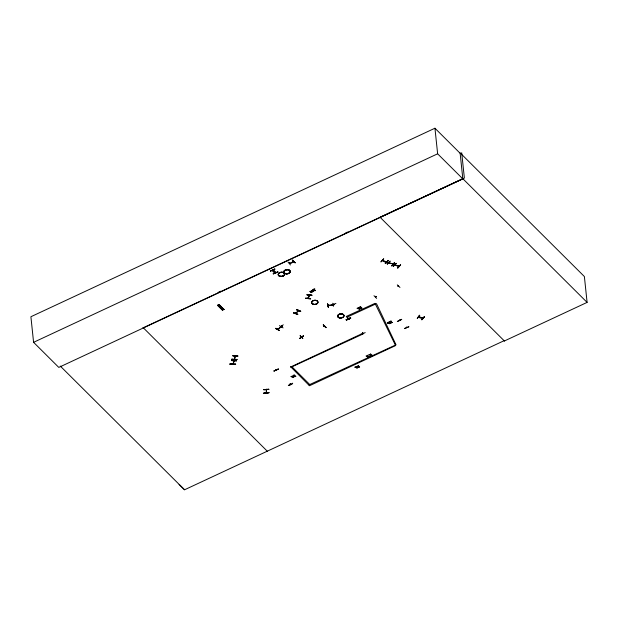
<?xml version="1.0" encoding="UTF-8"?>
<svg xmlns="http://www.w3.org/2000/svg" width="618" height="618" viewBox="0 0 618 618"><rect width="100%" height="100%" fill="white"/><g stroke="black" fill="none" stroke-linecap="round" stroke-linejoin="round"><path stroke-width="0.93" d="M310.985 292.407L311.348 291.65M310.607 298.517L310.56 298.911L305.663 298.332M305.709 297.976L310.615 298.703M311.086 290.815L311.093 291.611L309.927 291.356M397.397 321.514L401.7 319.452M311.009 292.623L311.07 291.402M312.507 291.704L311.41 291.665L311.441 290.645M234.214 360.819L234.137 360.371M235.288 356.068L234.361 359.344L234.376 358.679M235.164 356.331L235.381 355.976M234.593 359.321L235.435 355.674M308.189 297.745L308.266 298.471L308.359 297.768M309.417 295.512L309.255 294.856L309.572 295.257L308.282 298.432M282.094 325.956L282.024 326.497L281.731 325.802M301.499 336.679L301.545 337.142L301.97 336.849M382.89 260.58L382.812 260.186M395.18 265.192L395.041 264.798M231.935 359.352L236.918 359.691L236.941 359.297M236.91 359.684L231.928 359.382L231.959 358.996M236.949 359.529L231.966 359.205M297.66 314.5L293.457 312.901L297.791 314.153M293.581 312.754L297.791 314.33M388.32 322.696L388.39 322.241M308.405 298.154L308.096 298.448L308.034 298.007M309.247 295.497C309.803 293.535 307.779 300.433 308.119 297.776M293.318 261.8L293.728 261.607M275.705 328.552L279.514 330.53L275.867 328.22M301.538 337.049L302.063 336.957L301.885 336.493L301.584 337.165L301.986 336.995M324.226 326.613L324.234 326.242M324.597 326.034L324.574 326.474L324.388 325.956M398.247 286.057L398.224 286.466L398.564 286.142M398.664 286.258L398.618 285.864M230.638 364.095L230.661 363.701M232.893 355.891L237.93 356.007L232.878 355.674M233.952 360.773L233.094 364.056L234.183 360.796M235.62 364.388C223.855 363.438 231.966 364.867 235.651 363.994M236.586 360.889L231.603 360.595L236.57 360.673M266.489 389.958L266.412 389.24M266.474 389.68L266.574 392.855M272.214 270.406L274.886 273.048M290.468 264.983L288.019 262.009M300.163 335.597L302.859 338.448L300.155 335.783M373.998 295.713L376.64 298.386M273.697 271.534L274.176 271.31M274.322 271.541L273.882 271.719M399.537 320.309L399.599 320.703L399.444 320.178M305.655 298.37L310.615 298.749M307.007 294.902L311.982 295.249L306.999 294.686M301.252 336.926L300.981 336.625M328.328 307.231L327.656 303.824M380.974 261.908L383.747 258.811M387.316 264.195L390.058 261.244M393.342 266.389L396.099 263.446M419.684 315.365L417.274 318.432L419.707 315.195M281.074 326.528L280.866 327.084M281.167 326.489L281.298 327.007L281.236 326.628M276.516 369.966L276.385 370.452L276.076 369.811M334.137 304.728L333.844 304.427M347.695 318.092L348.15 318.664L347.857 318.37M348.119 318.641L348.096 318.216M348.961 319.452L348.498 318.896M362.681 332.793L362.789 333.481L362.534 332.863M363.005 333.403L362.936 332.986M328.56 305.362L327.973 305.23L333.032 304.844M332.94 304.481L333.04 304.975L332.971 304.458L332.569 304.883M388.343 322.565C391.549 321.012 389.834 326.049 388.305 322.48M235.257 356.099L235.257 355.659M234.145 361.051L233.967 360.364L234.106 361.074M295.775 313.187L295.79 313.589L296.03 312.924M223.554 309.626L218.795 304.682L223.538 309.641L224.017 309.417L222.356 310.174L217.536 305.369L219.197 304.604M217.915 305.083L222.828 309.958M295.929 312.947L295.952 313.21M309.448 295.528L309.51 294.809M419.498 315.319L417.312 318.27M418.842 316.756L418.989 317.142L418.456 316.625M422.936 317.76L422.89 318.309L422.619 317.667M421.862 319.769L424.442 316.779M424.442 316.771L421.8 319.776L424.218 316.663M347.741 318.502L347.841 318.023M358.27 366.343L358.301 367.223A0.834 0.541 -6 0 0 358.71 367.355C361.576 366.389 357.428 367.764 358.826 366.227M289.332 263.507L293.635 261.499M293.156 261.7L293.179 261.283C295.489 261.167 288.915 264.921 289.355 263.067M328.529 305.655L328.413 305.13L328.567 305.516M332.986 304.983L328.143 305.732L328.065 305.176M324.064 326.513L324.504 326.335L324.203 326.605M398.085 286.343L398.618 286.258M281.275 326.999L277.644 329.44L281.059 326.52M383.546 258.919L380.989 261.762M382.727 260.332C381.368 260.881 387.424 263.345 386.219 261.468L386.567 262.109L386.451 261.715M392.801 263.979C388.475 262.457 382.048 261.298 392.94 263.832M389.093 263.005L389.162 262.457M392.438 263.932L392.515 264.234M391.665 265.786C400.449 256.609 386.003 272.384 394.346 262.635M396.138 263.492L393.141 266.358L396.115 263.276M398.564 266.443L398.664 265.918M400.41 264.998C391.789 274.755 406.675 258.316 397.606 267.779M296.586 309.664L300.804 311.279L296.601 309.68M298.448 310.615L295.643 313.535L295.62 313.087M295.813 313.558L298.579 310.298M399.483 320.549L399.753 320.209M406.783 327.602L406.667 327.084L406.806 327.579M281.29 326.605L280.981 327.223M218.795 304.682L224.017 309.417M283.26 324.774L279.962 327.525M301.02 337.003L301.507 337.119M303.438 335.983L299.738 338.494L303.438 335.991M275.705 328.56L279.514 330.53M283.098 327.895L279.444 325.624M298.394 310.669L298.432 310.236M295.837 313.589L295.891 312.87M289.827 263.43L289.765 262.913M324.566 326.459L324.504 325.941M398.579 286.288L398.525 285.771M266.273 389.657L266.343 392.94L266.296 392.229M266.52 392.894L266.474 392.221M388.506 322.132L389.572 322.024M277.969 328.807L278.131 329.301L278.092 328.876M390.29 321.29L390.785 321.097M277.861 329.471L277.891 328.807M423.044 318.17L418.656 316.516M418.965 317.158L418.965 316.601M327.602 304.017L328.367 307.277L327.416 304.048M460.147 153.303L434.941 128.22L30.9 316.733L33.588 342.318L58.787 367.409L462.836 178.896L460.093 152.824L584.381 276.54L587.1 302.395L504.327 341.012M33.588 342.318L437.637 153.805L462.836 178.896M218.139 292.407L220.757 291.186M345.725 232.886L347.471 232.067M143.276 327.764L461.947 179.081M270.499 271.132L274.825 269.108M274.848 269.185L270.39 271.047L274.809 268.969M292.345 260.217L295.234 262.743M295.041 262.804L292.561 260.085M273.21 273.851C282.102 269.649 276.918 273.094 273.187 273.635M273.357 273.975L277.667 271.982M221.97 309.533L223.407 308.861M312.893 291.348L313.882 291.101L312.847 289.471L314.871 289L314.083 289.147M313.782 289.286C311.287 289.556 314.74 291.387 312.77 291.41L311.959 290.406M311.372 291.866L312.523 291.912M311.688 290.754L312.747 291.812L313.017 291.464M313.805 289.494L315.049 290.738L315.327 290.383M359.923 306.806L360.974 307.015L360.541 306.991M357.019 308.297L357.822 308.498M360.788 308.258L361.19 308.065M360.564 307.2L362.063 308.096L360.812 308.467M346.281 316.439L375.018 303.361L395.605 345.57L309.479 385.756L290.599 366.675M346.312 316.756L346.837 317.273L376.486 303.639L396.03 344.813L308.93 384.914M290.638 366.992L362.704 333.372L363.222 333.89L291.124 367.192M387.301 322.851C387.594 321.739 387.355 323.979 388.104 323.059M390.939 322.851C394.925 322.04 388.784 322.835 391.101 321.028M390.962 323.067L392.059 322.326M293.789 375.033L294.848 375.242L294.407 375.226M290.893 376.524L291.688 376.733M294.662 376.493L295.064 376.3M294.431 375.435L295.937 376.331L294.686 376.702M366.18 355.906L367.633 356.254L367.602 355.242M368.969 354.601L370.429 354.956L370.391 353.936M367.586 357.304L367.949 356.107M367.942 356.54L369.379 356.47M370.383 356.007L370.715 355.026M370.738 355.234L372.175 355.172M358.842 366.443C356.965 366.451 358.834 365.98 358.556 365.377M354.755 367.2L355.551 367.401M179.096 484.427L184.558 489.78L504.087 340.703L504.381 340.989L380.093 217.273L464.373 178.1L461.7 152.723M397.328 321.437L401.692 319.297M404.566 328.621L408.938 326.706L404.527 328.421M335.906 303.392L331.572 305.246M397.289 284.852L399.97 287.47M375.535 296.455L375.605 296.988L375.991 296.679M323.484 324.898L326.157 327.586L323.245 324.813M350.236 317.528L346.057 319.846L345.887 319.483M346.412 320.17L350.746 318.17M273.99 371.086L278.332 369.085M278.355 369.155L273.882 371.001L278.316 368.946M365.215 332.6L360.897 334.616L360.727 334.253M290.522 383.902L290.421 384.427L290.336 383.716M296.47 309.78L300.649 311.441M386.59 261.561L386.69 262.001L382.395 260.078M388.784 262.72L388.861 262.349M389.139 263.005L389.023 262.604M293.55 261.144L293.565 261.514M289.649 262.928L289.904 263.399L289.487 263.198M398.448 286.157L398.409 285.779M375.651 296.995L375.667 296.594M301.924 336.872L301.816 336.486M301.63 337.165L301.646 336.764M301.314 337.212L301.29 336.825M388.83 262.735L388.745 262.349M392.631 263.739L392.476 264.234M398.896 266.559L394.755 265.037L394.771 264.543M391.124 321.244L390.051 321.955M358.579 365.593L357.459 366.173L358.309 366.567M332.739 303.237L333.403 306.327M292.384 260.163L295.072 262.82M272.971 270.027L275.659 272.677L272.909 269.865M263.824 389.719L268.892 389.371M263.824 389.796L268.884 389.247L263.809 389.579M268.961 392.778C258.664 393.28 264.859 394.021 268.946 392.546M268.969 392.754L263.878 392.894M232.893 355.813L237.891 356.115M236.632 360.703L231.588 360.379M235.674 364.211L230.676 363.886M392.082 322.542L390.066 321.831M307.015 294.825L311.982 295.257M398.247 286.435L398.108 285.918M309.95 291.565L311.063 291.812M382.743 260.734L382.673 260.332M370.746 354.802L372.198 355.381M368.992 354.809L370.398 355.172L370.406 356.215M369.402 356.686L367.973 356.323L367.965 355.288M366.196 356.115L367.61 356.478L367.61 357.521M422.473 318.185L422.465 317.791M280.935 326.822L280.935 327.223M347.919 318.687L347.826 318.1M362.758 333.457L362.758 332.801M235.195 356.354L235.126 355.96M299.722 338.278L303.253 335.837M462.812 178.679L587.1 302.395M359.939 307.015L361.213 308.282M314.106 289.355L315.35 290.599M273.148 269.95L275.844 272.623M293.813 375.25L295.087 376.516M219.066 304.604L223.917 309.402L218.919 304.728M217.636 305.215L222.58 310.081M142.99 327.47L267.563 451.48M60.27 366.065L184.558 489.78M375.651 296.972L375.837 296.316M323.268 325.022L325.918 327.694M292.631 383.183C293.264 383.817 288.32 386.103 288.312 385.168M290.305 384.087L290.267 383.708M288.482 385.524L292.677 383.384M399.8 320.603L399.591 320.109M387.64 322.696L388.127 323.268M357.358 308.135L357.837 308.714M355.095 367.038L355.574 367.617M291.232 376.37L291.711 376.949M390.089 322.048L390.02 321.646M332.469 304.774L332.469 304.929M434.941 128.22L437.637 153.805M422.812 317.915C423.461 319.05 417.899 317.76 418.533 316.516M406.459 327.161L406.559 327.664M398.958 266.026L399.058 266.466L394.887 264.543M398.88 266.18L398.934 266.582L398.819 266.18M398.494 266.041L398.548 266.458M392.43 263.824L392.53 264.265M390.097 261.082L387.339 264.033M388.652 262.449L388.753 262.882M387.996 260.363C388.73 260.765 385.462 264.257 385.238 263.314M386.126 261.576L386.18 261.993M382.303 260.178L382.403 260.618M375.999 296.416L376.038 296.81L375.906 296.323M370.406 354.74L370.398 355.172M367.61 356.045L367.61 356.478M350.738 318.023L346.412 320.016M348.931 319.05L348.985 319.498M348.745 318.865L348.83 319.568L348.645 318.826M333.805 304.056L333.99 304.798L333.658 304.126M324.156 326.628L324.087 326.088L324.064 326.536M309.765 384.527L291.959 366.798M293.311 261.414L293.249 261.816M298.332 310.282L298.309 310.993L298.139 310.483M290.112 383.778L290.136 384.203M281.916 326.088L282.017 326.474L281.607 325.887M266.234 389.255L266.281 389.989M234.616 358.656L234.562 359.367L234.438 358.649M234.315 358.911L234.384 359.305M233.836 360.657L233.905 361.105M233.318 363.361L233.334 364.002M221.298 306.683L219.861 307.355M220.811 306.196L219.375 306.868M220.371 305.763L218.934 306.435M219.884 305.277L218.448 305.949M219.56 304.952L218.123 305.616M370.761 353.99L370.769 355.018M291.935 376.246C293.527 379.684 295.049 374.655 291.935 376.246M358.061 308.011C359.653 311.449 361.175 306.42 358.061 308.011M355.798 366.914C357.389 370.352 358.911 365.331 355.798 366.914M272.414 270.259L275.064 272.963L272.414 270.282M293.789 377.019C291.858 377.992 292.314 374.392 293.789 377.019M359.915 308.784C357.984 309.757 358.448 306.157 359.915 308.784M357.652 367.687C355.721 368.66 356.177 365.06 357.652 367.687M390.205 323.345C388.266 324.311 388.73 320.719 390.205 323.345M388.042 260.533L385.261 263.523L388.05 260.557M276.416 370.483L276.231 369.742L276.416 370.483M313.272 304.342A3.175 2.07 -6 0 0 317.938 302.171A3.175 2.07 -6 0 0 313.102 300.765A3.175 2.07 -6 0 0 313.272 304.342A3.16 2.055 -6 0 0 317.915 302.171A3.16 2.055 -6 0 0 313.11 300.773A3.16 2.055 -6 0 0 313.287 304.334M313.272 304.164A3.152 2.047 -6 0 0 317.891 302.009A3.152 2.047 -6 0 0 313.094 300.618A3.152 2.047 -6 0 0 313.272 304.164M339.321 317.837A3.175 2.07 -6 0 0 343.979 315.667A3.175 2.07 -6 0 0 339.143 314.261A3.175 2.07 -6 0 0 339.321 317.837A3.16 2.055 -6 0 0 343.971 315.767A3.16 2.055 -6 0 0 339.166 314.369A3.16 2.055 -6 0 0 339.336 317.93M339.321 317.76A3.152 2.047 -6 0 0 343.948 315.605A3.152 2.047 -6 0 0 339.151 314.214A3.152 2.047 -6 0 0 339.321 317.76M279.931 276.316A3.175 2.07 -6 0 0 284.597 274.145A3.175 2.07 -6 0 0 279.761 272.739A3.175 2.07 -6 0 0 279.923 276.223A3.16 2.055 -6 0 0 284.574 274.145A3.16 2.055 -6 0 0 279.769 272.747A3.16 2.055 -6 0 0 279.946 276.308A3.175 2.07 -6 0 0 284.581 274.052A3.175 2.07 -6 0 0 279.753 272.646A3.175 2.07 -6 0 0 279.931 276.316M279.923 276.153A3.16 2.055 -6 0 0 284.558 273.99A3.16 2.055 -6 0 0 279.753 272.592A3.16 2.055 -6 0 0 279.923 276.153M285.493 273.72A3.175 2.07 -6 0 0 290.159 271.549A3.175 2.07 -6 0 0 285.323 270.143A3.175 2.07 -6 0 0 285.493 273.72A3.16 2.055 -6 0 0 290.136 271.549A3.16 2.055 -6 0 0 285.331 270.151A3.16 2.055 -6 0 0 285.508 273.712M285.485 273.558A3.16 2.055 -6 0 0 290.12 271.395A3.16 2.055 -6 0 0 285.315 269.996A3.16 2.055 -6 0 0 285.485 273.558M285.485 273.627A3.175 2.07 -6 0 0 290.143 271.456A3.175 2.07 -6 0 0 285.315 270.051A3.175 2.07 -6 0 0 285.485 273.627"/></g></svg>
